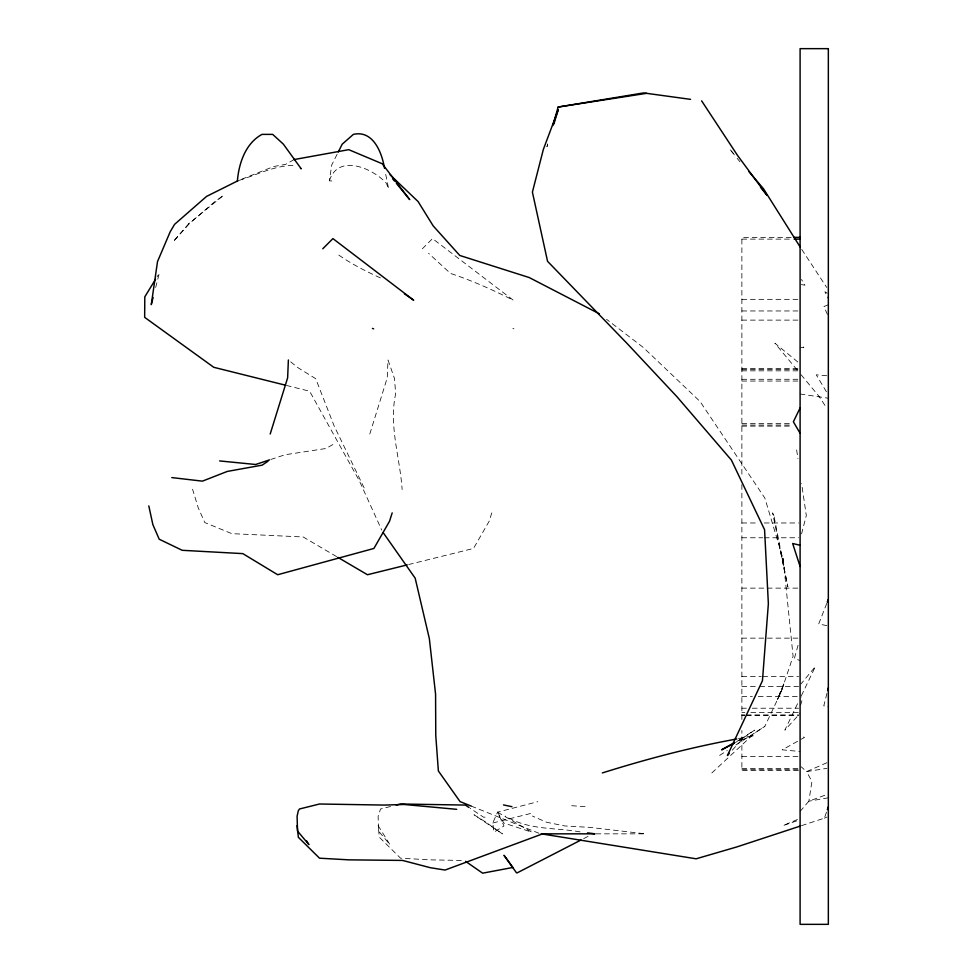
<?xml version="1.0" encoding="UTF-8"?>
<svg xmlns="http://www.w3.org/2000/svg" width="973" height="973" viewBox="0 0 973 973"><rect width="100%" height="100%" fill="white"/><g stroke="black" fill="none" stroke-linecap="round" stroke-linejoin="round"><path stroke-width="0.73" stroke-dasharray="4.87 3.65" d="M711.859 772.939L755.157 732.657L764.79 726.466L781.222 691.767L793.092 656.313L783.229 559.426L764.839 498.054L700.049 401.484L643.238 347.41L606.52 319.278M331.854 180.954L329.361 180.808L331.744 164.936L337.607 153.272M826.941 693.372L823.79 705.887L828.339 706.678M155.668 287.449L159.341 273.145L157.042 276.879M801.557 533.909L806.313 515.532L801.594 483.496M798.055 645.281L794.394 658.368L800.098 660.594M329.361 180.808C338.239 153.029 372.793 168.365 386.378 183.24L388.616 188.798L385.089 171.236M369.813 434.007L387.242 377.84L387.996 359.974L394.551 378.692L395.634 393.834C388.714 426.077 400.012 457.505 402.129 489.516M800.536 705.291L801.886 701.034L801.436 696.826M491.791 512.893L489.139 521.26L473.51 548.456L408.696 564.522M781.137 691.876L783.824 683.983L777.415 699.551L781.222 691.767L780.382 691.876M801.521 825.663L824.362 818.159L826.855 811.044M826.734 603.442L818.694 623.997L826.965 625.639M783.824 683.983L777.415 699.551L781.222 691.767L780.066 692.654M497.544 812.151L503.783 822.988L531.769 832.158L497.544 812.151L504.002 825.968L493.943 832.158L492.776 822.988L497.544 812.151L537.862 801.679M797.556 703.698L784.858 730.151L800.098 713.355M801.363 695.744L815.374 666.554L801.047 683.885M800.098 811.433L808.867 801.193L828.339 793.968M732.268 750.183L743.907 737.4L754.562 730.151L735.6 742.46M422.367 248.784L432.535 238.604L513.306 300.231C493.068 290.003 471.978 280.54 450.463 273.425L428.546 253.284M719.631 755.413L727.245 750.536M735.929 744.953L764.79 726.466M332.863 444.552L325.991 448.492L284.931 454.78L270.993 459.402M294.089 159.56L285.734 164.315L273.741 166.529L239.467 180.102M737.352 741.061L743.907 737.4L738.142 741.122L754.184 735.393L738.227 738.689M797.544 741.304L782.243 749.842L800.098 751.497M801.205 739.261L804.525 737.4L801.205 736.184M583.703 838.617L589.006 835.88M826.977 762.71L806.581 771.613L801.18 766.785M797.446 819.509L782.876 825.663L800.098 819.74M824.362 818.159L827.014 817.065M828.339 304.719L823.985 306.519L828.339 316.639M239.249 180.333C257.565 174.581 276.296 164.705 295.646 165.507M492.776 822.988L533.313 812.808M390.538 806.495L380.54 808.989L378.12 816.274L378.558 831.088L389.942 844.637L378.12 825.591L379.373 837.279L400.535 858.186L429.944 859.852L464.364 860.497M828.339 797.811L808.867 801.193L811.944 781.477L806.581 771.613L826.892 768.329M782.231 559.536L783.229 559.426L784.457 570.458L779.701 547.422M485.101 817.162L483.557 817.211L470.214 808.308M791.134 237.363L741.876 237.363L741.876 476.271M741.876 239.115L791.134 239.115M741.876 299.343L798.602 299.343M741.876 310.959L798.602 310.959M741.876 320.117L798.602 320.117M741.876 368.366L798.602 368.366M741.876 369.424L798.602 369.424M741.876 370.835L798.602 370.835M741.876 379.288L798.602 379.288M741.876 381.051L798.602 381.051M741.876 423.656L791.134 423.656M741.876 425.067L792.63 425.067M741.876 426.125L792.63 426.125M741.876 522.975L758.295 522.975M764.267 522.975L798.602 522.975M741.876 537.765L762.783 537.765M764.267 537.765L798.602 537.765M741.876 588.13L765.763 588.13M767.259 588.13L798.602 588.13M741.876 638.142L798.602 638.142M741.876 676.527L761.287 676.527M762.783 676.527L798.602 676.527M741.876 686.391L758.295 686.391M759.791 686.391L798.602 686.391M741.876 696.595L752.336 696.595M758.295 696.595L798.602 696.595M741.876 708.222L746.364 708.222M752.336 708.222L798.602 708.222M741.876 712.443L744.868 712.443M750.84 712.443L798.602 712.443M741.876 714.912L744.868 714.912M746.364 714.912L798.602 714.912M741.876 715.617L744.868 715.617M746.364 715.617L798.602 715.617M741.876 756.471L798.602 756.471M741.876 768.439L798.602 768.439M741.876 769.85L798.602 769.85M798.602 770.202L741.876 770.202L741.876 730.516M595.987 833.837L645.379 833.837L589.893 827.391L564.729 825.943L546.498 822.234L532.45 816.043M571.698 805.717L585.843 806.69M826.831 375.748L816.238 374.812L826.831 392.46M580.054 831.879C554.914 827.366 528.144 830.383 505.583 816.043M800.098 393.98L828.339 398.212M800.098 347.166L803.856 347.762L801.594 344.272M801.302 284.53L804.914 285.223L801.472 279.47M286.39 385.417L309.633 391.231L359.292 480.686L381.732 530.078M512.844 328.412L513.975 328.85M471.224 806.082L539.699 833.569M336.609 556.617L303.199 536.974L231.866 533.654L204.817 522.562L198.273 507.93L192.569 489.237M827.196 293.177L824.909 291.754L828.339 298.699M380.394 277.877C365.301 271.029 350.037 263.342 336.305 253.284M290.72 361.871L297.726 367.551L315.714 378.692L334.104 425.846L364.936 489.516M797.799 361.992L774.873 343.165L798.152 371.212M781.927 558.076L783.229 559.426L782.827 558.076L783.229 559.536M733.533 153.612L729.665 149.064L736.208 157.152M801.047 374.702L819.254 396.631L826.685 408.04M737.145 158.307L739.942 161.773M801.752 249.429L826.685 287.412M796.644 449.927L797.945 458.697M741.876 484.554L741.876 720.434M547.738 143.943L546.935 146.789L547.811 143.931M188.738 223.717L173.23 241.657L189.382 223.656L213.987 202.299L223.632 195.269L188.738 223.717M484.955 821.589L474.021 814.79L502.457 833.885L484.955 821.589M773.888 515.532L772.562 512.868L787.85 586.853L773.888 515.532"/><path stroke-width="1.46" d="M288.385 359.974L287.631 377.84L270.202 434.007M237.363 181.331C238.75 163.537 245.439 143.323 262.005 134.383L272.683 134.383L283.362 144.138L301.204 168.803L300.487 168.28M827.646 690.599L828.339 687.814M153.102 297.47L151.277 304.622L157.517 261.579L170.202 231.756L174.581 224.349L206.58 196.388L238.105 180.674M552.919 125.505L558.113 107.054L643.591 92.922L690.55 99.355M553.892 123.985L558.247 109.73L543.348 149.453L532.401 192.119L547.556 261.323L626.794 343.165L676.88 396.631L731.392 460.059L764.571 529.726L768.366 603.71L762.443 680.735L727.415 755.51L729.349 753.382M392.18 512.893L389.528 521.26L373.9 548.456L277.682 574.739L242.812 553.625L182.194 550.304L159.207 539.212L152.858 524.581L148.808 505.899M827.342 809.621L828.339 806.775M827.269 602.068L828.339 599.332M800.098 407.979L793.372 421.783L800.098 433.277M338.263 151.983L342.168 144.211L353.381 134.383C373.17 129.81 382.012 152.737 384.505 168.305M155.51 279.373L144.795 296.838L144.661 317.344L213.756 367.295L284.943 385.065M322.756 248.784L332.924 238.604L413.695 300.231L404.415 293.797M268.001 461.214L262.163 465.143L227.281 471.431L202.408 481.149L171.795 477.585M734.724 742.521L721.625 749.842L734.323 743.141M581.039 839.991L517.283 872.805L516.541 872.878L504.002 855.279L512.856 867.466L482.62 873.182L465.581 861.336M269.594 459.864L255.644 464.498L219.63 460.922M800.098 826.138L736.768 846.948L696.133 858.806L541.183 833.812M602.336 772.939C646.498 759.086 691.219 747.24 736.768 738.994M396.242 805.072L400.535 804.002L465.374 805.072L469.01 807.493M407.225 564.887L367.453 574.739L337.899 557.371M294.089 159.56L348.748 149.672L382.231 163.756L409.73 199.623L396.388 183.35M558.113 107.054L646.571 93.335M794.126 237.363L800.098 237.363M794.126 239.115L800.098 239.115M456.69 809.329L404.075 804.476L384.347 805.072L319.509 804.002L299.514 808.989L298.346 810.655L297.093 816.274L297.531 831.088L308.915 844.637L306.556 840.83M587.522 832.852L594.99 833.837L542.618 833.837L445.062 870.057L430.285 867.697L402.53 860.424L348.918 859.852L319.509 858.186L298.346 837.279L297.093 825.591M511.944 806.69L503.479 804.926M800.098 545.269L792.654 543.493L800.098 566.493M372.416 328.412L373.62 328.85M471.224 806.082L460.047 801.594L438.373 770.969L435.77 735.527L435.576 694.175L429.348 638.629L415.179 578.181L383.216 532.681M599.404 313.841L529.215 277.548L459.791 255.473L433.192 225.906L418.098 201.557L390.088 174.824M749.003 171.771L763.513 188.798L800.098 246.899M392.569 178.704L394.479 181.027M760.497 187.193L767.028 195.281L737.619 155.558L701.63 100.864M828.339 48.65L800.098 48.65L800.098 924.35L828.339 924.35L828.339 48.65"/></g></svg>
